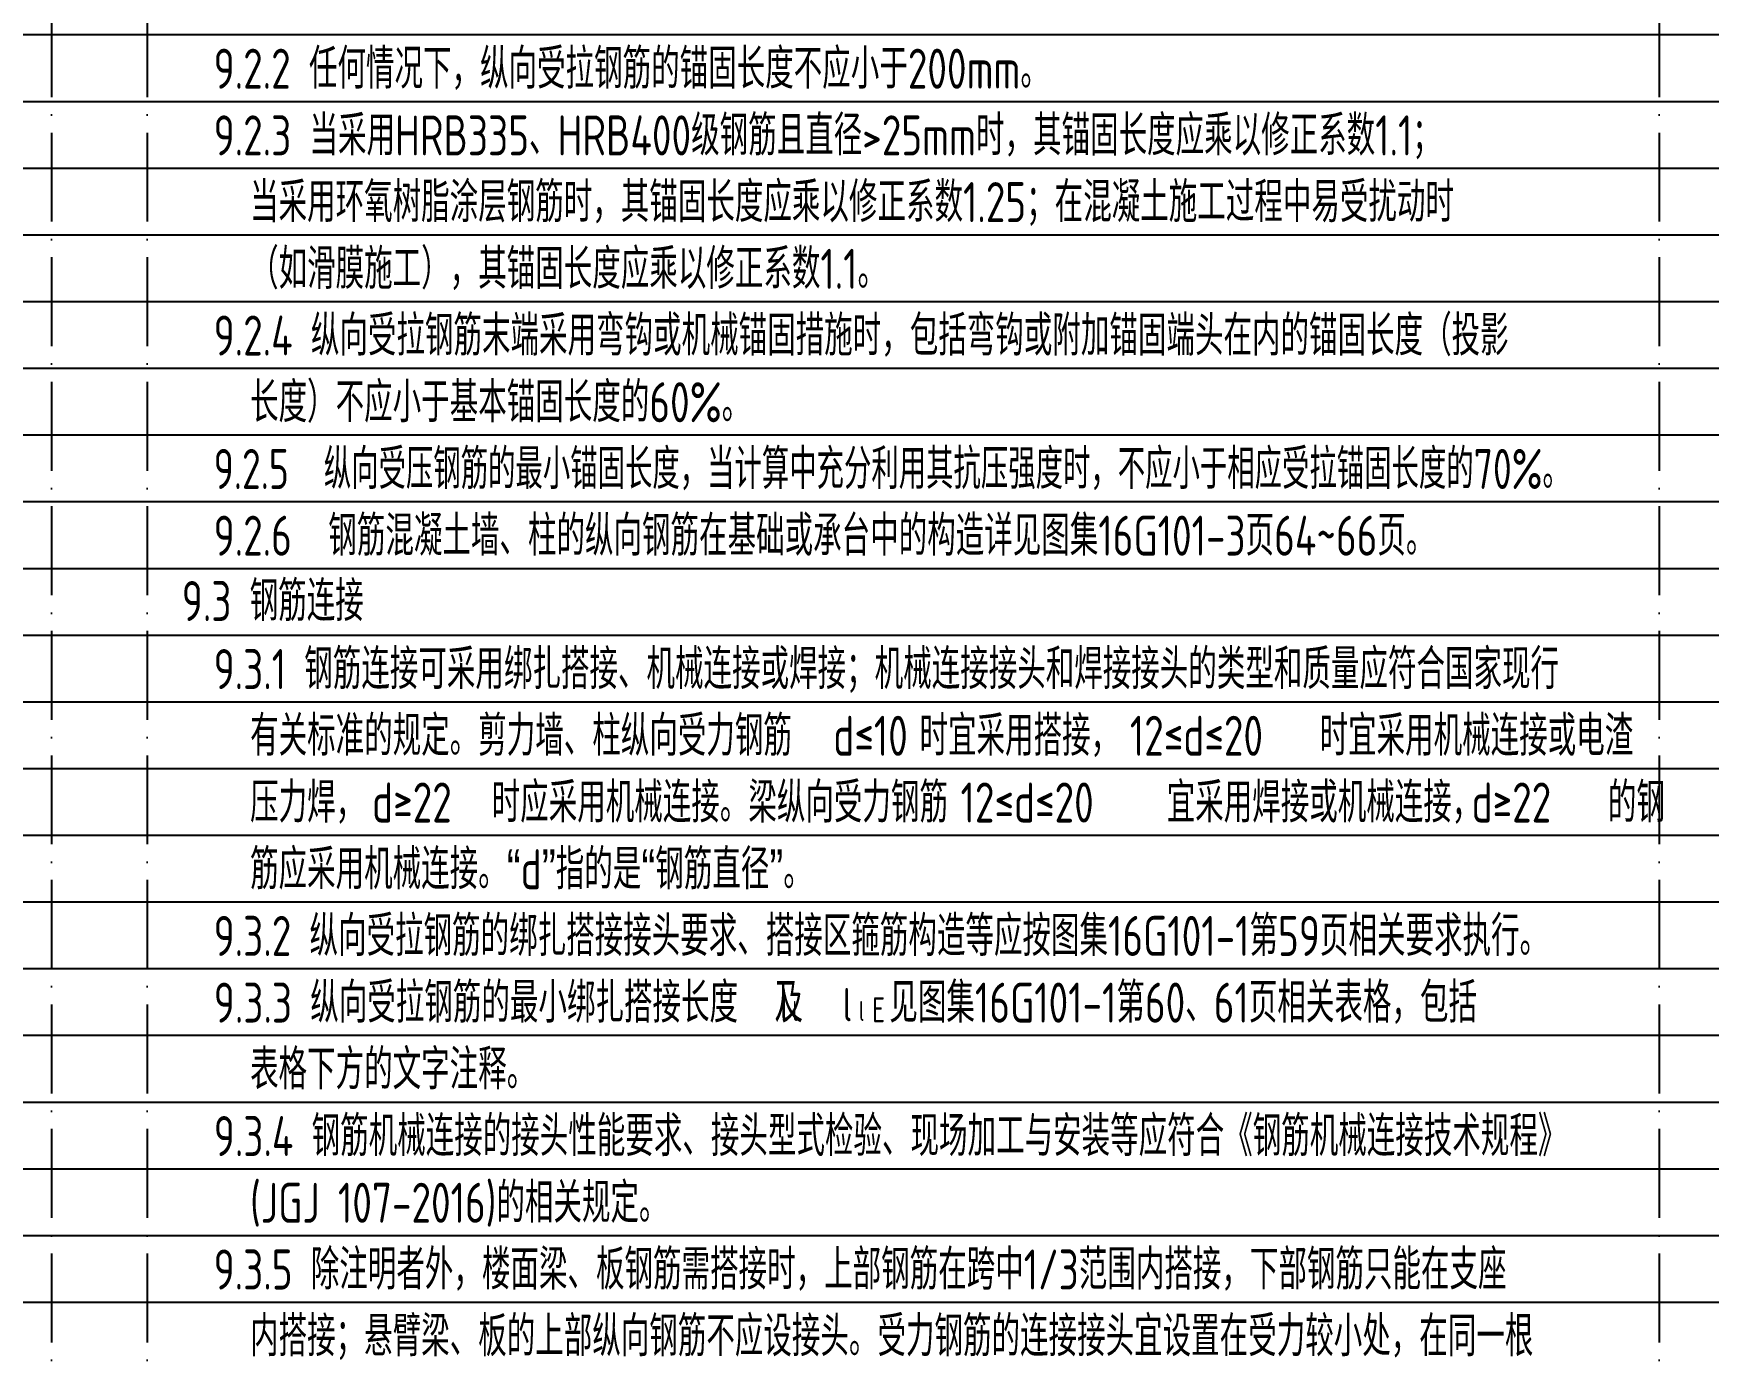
# Model space of a CAD drawing. Extents: x -1307975 to -76406, y -96289 to 379359.
# Drawn here: x -1240023 to -1221190, y 332509 to 347472 of the extents above; entities that cross this region are included whole.
import ezdxf

# ---------------------------------------------------------------- set-up
doc = ezdxf.new("R2010")
doc.units = 0
doc.header["$LTSCALE"] = 1000
doc.linetypes.add('D1', pattern=[14, 10, -2, 0, -2])
doc.layers.get('DEFPOINTS').update_dxf_attribs({"linetype": 'CONTINUOUS'})
doc.layers.add('S-1-TEXT', color=7, linetype='CONTINUOUS', lineweight=18)
doc.layers.add('S-1-修改', color=23, linetype='CONTINUOUS', lineweight=18)
doc.styles.add('TS', font='tssdeng.shx', dxfattribs={"width": 0.7, "bigfont": 'tssdchn.shx'})
doc.styles.add('华文行楷', font='tssdeng.shx', dxfattribs={"width": 0.75, "height": 350, "bigfont": 'hztxt.shx'})

msp = doc.modelspace()

# ---------------------------------------------------------------- linework, layer by layer
at = {"layer": 'DEFPOINTS', "color": 252, "linetype": 'D1', "ltscale": 0.1}
for p, q in [((-1239818.47, 372959.34), (-1239818.47, 318959.34)), ((-1238746.47, 372959.34), (-1238746.47, 318959.34)), ((-1221746.47, 372959.34), (-1221746.47, 318959.34))]:
    msp.add_line(p, q, dxfattribs=at)
at = {"layer": 'DEFPOINTS', "color": 252}
for p, q in [((-1276162.47, 347459.34), (-1201902.47, 347459.34)), ((-1276162.47, 346709.34), (-1201902.47, 346709.34)), ((-1276162.47, 345959.34), (-1201902.47, 345959.34)), ((-1276162.47, 345209.34), (-1201902.47, 345209.34)), ((-1276162.47, 344459.34), (-1201902.47, 344459.34)), ((-1276162.47, 343709.34), (-1201902.47, 343709.34)), ((-1276162.47, 342959.34), (-1201902.47, 342959.34)), ((-1276162.47, 342209.34), (-1201902.47, 342209.34)), ((-1276162.47, 341459.34), (-1201902.47, 341459.34)), ((-1276162.47, 340709.34), (-1201902.47, 340709.34)), ((-1276162.47, 339959.34), (-1201902.47, 339959.34)), ((-1276162.47, 339209.34), (-1201902.47, 339209.34)), ((-1276162.47, 338459.34), (-1201902.47, 338459.34)), ((-1276162.47, 337709.34), (-1201902.47, 337709.34)), ((-1276162.47, 336959.34), (-1201902.47, 336959.34)), ((-1276162.47, 336209.34), (-1201902.47, 336209.34)), ((-1276162.47, 335459.34), (-1201902.47, 335459.34)), ((-1276162.47, 334709.34), (-1201902.47, 334709.34)), ((-1276162.47, 333959.34), (-1201902.47, 333959.34)), ((-1276162.47, 333209.34), (-1201902.47, 333209.34))]:
    msp.add_line(p, q, dxfattribs=at)

# ---------------------------------------------------------------- texts
at = {"layer": 'S-1-TEXT'}
for s, height, style, width, p in [('9.2.2 任何情况下，纵向受拉钢筋的锚固长度不应小于200mm。\x8f', 450, 'TS', 0.75, (-1237997.42, 346851.77)), ('9.2.3 当采用HRB335、HRB400级钢筋且直径>25mm时，其锚固长度应乘以修正系数1.1；\x8f', 450, 'TS', 0.75, (-1237997.42, 346101.77)), ('  当采用环氧树脂涂层钢筋时，其锚固长度应乘以修正系数1.25；在混凝土施工过程中易受扰动时', 450, 'TS', 0.75, (-1237997.42, 345351.77)), ('  （如滑膜施工），其锚固长度应乘以修正系数1.1。', 450, 'TS', 0.75, (-1237997.42, 344601.77)), ('9.2.4 纵向受拉钢筋末端采用弯钩或机械锚固措施时，包括弯钩或附加锚固端头在内的锚固长度（投影\x8f', 450, 'TS', 0.75, (-1237997.42, 343851.77)), ('  长度）不应小于基本锚固长度的60%%%。', 450, 'TS', 0.75, (-1237997.42, 343101.77)), ('9.2.5  纵向受压钢筋的最小锚固长度，当计算中充分利用其抗压强度时，不应小于相应受拉锚固长度的70%%%。 ', 450, 'TS', 0.72, (-1237997.42, 342351.77)), ('9.2.6  钢筋混凝土墙、柱的纵向钢筋在基础或承台中的构造详见图集16G101-3页64~66页。', 450, 'TS', 0.75, (-1237997.42, 341601.77)), ('9.3 钢筋连接', 450, 'TS', 0.75, (-1238355.2, 340866.94)), ('9.3.1 钢筋连接可采用绑扎搭接、机械连接或焊接；机械连接接头和焊接接头的类型和质量应符合国家现行\x8f', 450, 'TS', 0.75, (-1237997.42, 340101.77)), ('  有关标准的规定。剪力墙、柱纵向受力钢筋       时宜采用搭接，           时宜采用机械连接或电渣', 450, 'TS', 0.75, (-1237997.42, 339351.77)), ('  压力焊，       时应采用机械连接。梁纵向受力钢筋            宜采用焊接或机械连接，       的钢', 450, 'TS', 0.75, (-1237997.42, 338601.77)), ('  筋应采用机械连接。“d”指的是“钢筋直径”。', 450, 'TS', 0.75, (-1237997.42, 337851.77)), ('9.3.2 纵向受拉钢筋的绑扎搭接接头要求、搭接区箍筋构造等应按图集16G101-1第59页相关要求执行。\x8f', 450, 'TS', 0.75, (-1237997.42, 337101.77)), ('9.3.3 纵向受拉钢筋的最小绑扎搭接长度  及', 450, 'TS', 0.75, (-1237995.59, 336351.77)), ('l', 375, '华文行楷', 0.75, (-1231632.16, 336367.47)), ('l', 375, '华文行楷', 0.75, (-1230923.02, 336367.47)), ('见图集16G101-1第60、61页相关表格，包括', 450, 'TS', 0.75, (-1230400.34, 336351.77)), ('l', 225, '华文行楷', 0.75, (-1231490.03, 336370.53)), ('l', 225, '华文行楷', 0.75, (-1230742.53, 336370.53)), ('E', 281.25, 'TS', 0.75, (-1230593.48, 336355.65)), ('  表格下方的文字注释。', 450, 'TS', 0.75, (-1237997.42, 335601.77)), ('9.3.4 钢筋机械连接的接头性能要求、接头型式检验、现场加工与安装等应符合《钢筋机械连接技术规程》', 450, 'TS', 0.75, (-1237995.59, 334851.77)), ('  (JGJ 107-2016)的相关规定。', 450, 'TS', 0.75, (-1237997.42, 334101.77)), ('9.3.5 除注明者外，楼面梁、板钢筋需搭接时，上部钢筋在跨中1/3范围内搭接，下部钢筋只能在支座\x8f', 450, 'TS', 0.75, (-1237997.42, 333351.77)), ('  内搭接；悬臂梁、板的上部纵向钢筋不应设接头。受力钢筋的连接接头宜设置在受力较小处，在同一根', 450, 'TS', 0.75, (-1237997.42, 332601.77))]:
    msp.add_text(s, height=height, dxfattribs=dict(at, style=style, width=width)).set_placement(p)
at = {"layer": 'S-1-修改', "color": 1, "style": 'TS', "width": 0.75}
for s, p in [('  d≤10', (-1231440.74, 339351.77)), ('12≤d≤20', (-1227695.87, 339351.77)), ('d≥22', (-1236216.05, 338601.77)), ('12≤d≤20', (-1229599.53, 338601.77)), ('d≥22', (-1223854.58, 338601.77))]:
    msp.add_text(s, height=450, dxfattribs=at).set_placement(p)

doc.saveas('drawing.dxf')
